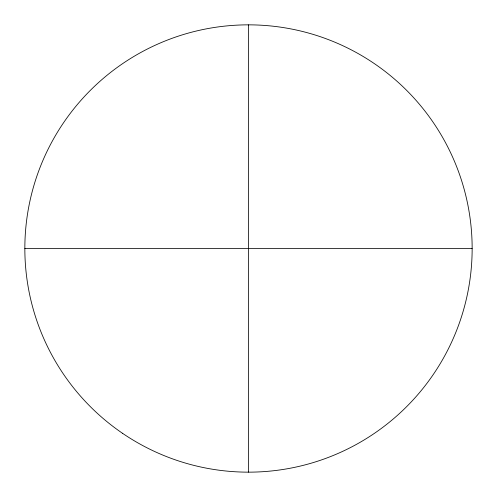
<?xml version="1.0" encoding="UTF-8"?>
<svg xmlns="http://www.w3.org/2000/svg" width="497" height="497" viewBox="0 0 497 497"><rect width="100%" height="100%" fill="white"/><g stroke="black" fill="none" stroke-linecap="round" stroke-linejoin="round"><path stroke-width="0.75" d="M24.85 248.5L472.15 248.5M248.5 24.85L248.5 472.15M122.51 433.291A223.65 223.65 0 0 0 471.523 265.212A223.65 223.65 0 0 0 151.461 46.998A223.65 223.65 0 0 0 122.51 433.291"/></g></svg>
